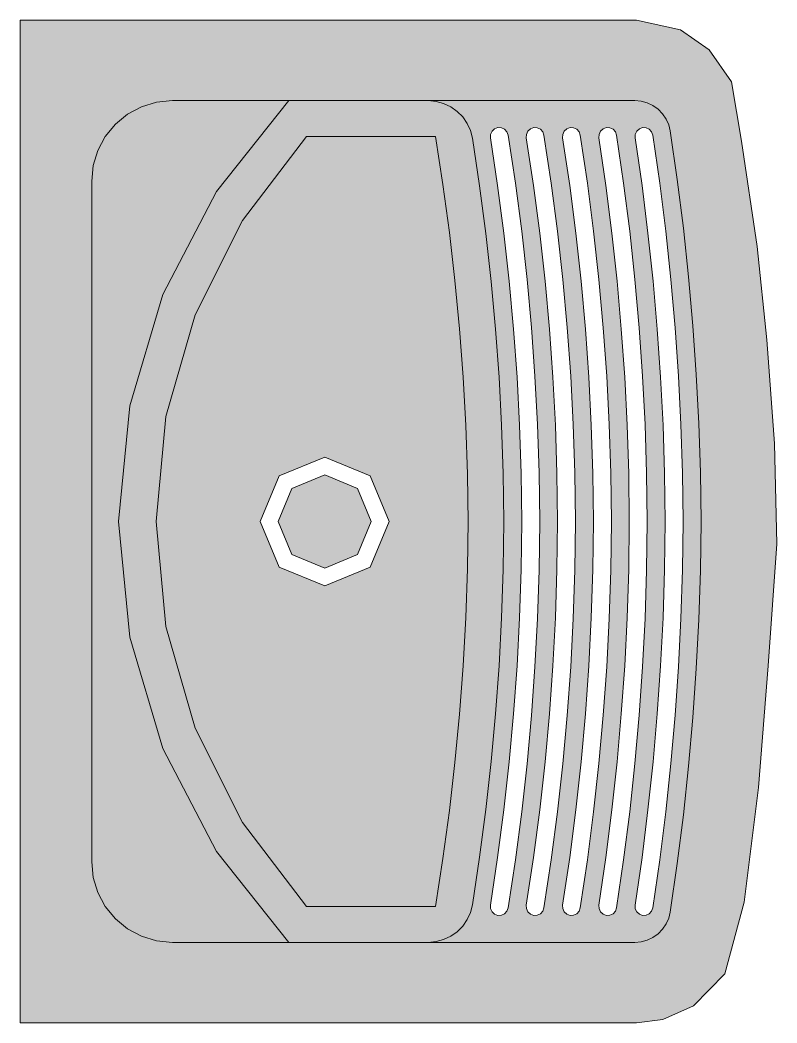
# Model space of a CAD drawing. Header units: millimetres. Extents: x 1345.015 to 1345.438, y 1288.19 to 1288.75.
import ezdxf

# ---------------------------------------------------------------- set-up
doc = ezdxf.new("R2010")
doc.units = ezdxf.units.MM
doc.layers.add('AR-Mobiliário', color=1, linetype='Continuous', lineweight=0)
doc.layers.add('Layout', color=8, linetype='Continuous')

# ---------------------------------------------------------------- blocks, each defined once
blk = doc.blocks.new('A$C4D2128F2')
at = {"layer": 'AR-Mobiliário', "linetype": 'Continuous', "lineweight": 5}
for points in [[(0, 0.42237, 0), (0, 0.07842, 0), (0.00188, 0.06375, 0), (0.0095, 0.0466, 0), (0.0275, 0.02907, 0), (0.0675, 0.01825, 0), (0.1315, 0.01026, 0), (0.1995, 0.00482, 0), (0.2675, 0, 0), (0.3235, 0.00143, 0), (0.3815, 0.00556, 0), (0.4335, 0.0111, 0), (0.49236, 0.01974, 0), (0.5255, 0.02536, 0), (0.54337, 0.03775, 0), (0.5545, 0.05375, 0), (0.56, 0.07842, 0), (0.56, 0.42237, 0), (0, 0.42237, 0)], [(0.09, 0.38237, 0), (0.08122, 0.38151, 0), (0.07278, 0.37895, 0), (0.065, 0.37479, 0), (0.05818, 0.36919, 0), (0.05258, 0.36237, 0), (0.04843, 0.35459, 0), (0.04586, 0.34615, 0), (0.045, 0.33737, 0)], [(0.515, 0.33737, 0), (0.51414, 0.34615, 0), (0.51157, 0.35459, 0), (0.50742, 0.36237, 0), (0.50182, 0.36919, 0), (0.495, 0.37479, 0), (0.48722, 0.37895, 0), (0.47878, 0.38151, 0), (0.47, 0.38237, 0)], [(0.515, 0.27237, 0), (0.46426, 0.31276, 0), (0.40674, 0.34272, 0), (0.34456, 0.36115, 0), (0.28, 0.36737, 0), (0.21544, 0.36115, 0), (0.15326, 0.34272, 0), (0.09574, 0.31276, 0), (0.045, 0.27237, 0)], [(0.495, 0.26245, 0), (0.44811, 0.29822, 0), (0.39541, 0.32469, 0), (0.33872, 0.34094, 0), (0.28, 0.34643, 0), (0.22128, 0.34094, 0), (0.16459, 0.32469, 0), (0.11189, 0.29822, 0), (0.065, 0.26245, 0)], [(0.244, 0.25237, 0), (0.25454, 0.22692, 0), (0.28, 0.21637, 0), (0.30546, 0.22692, 0), (0.316, 0.25237, 0), (0.30546, 0.27783, 0), (0.28, 0.28837, 0), (0.25454, 0.27783, 0), (0.244, 0.25237, 0)], [(0.254, 0.25237, 0), (0.26162, 0.23399, 0), (0.28, 0.22637, 0), (0.29838, 0.23399, 0), (0.306, 0.25237, 0), (0.29838, 0.27076, 0), (0.28, 0.27837, 0), (0.26162, 0.27076, 0), (0.254, 0.25237, 0)], [(0.045, 0.19463, 0), (0.04539, 0.19025, 0), (0.04654, 0.186, 0), (0.04842, 0.18202, 0), (0.05097, 0.17843, 0), (0.0541, 0.17534, 0), (0.05773, 0.17285, 0), (0.06175, 0.17104, 0), (0.06601, 0.16995, 0)], [(0.065, 0.19059, 0), (0.09175, 0.18641, 0), (0.11857, 0.18277, 0), (0.14546, 0.17967, 0), (0.17241, 0.17712, 0), (0.19941, 0.17511, 0), (0.22644, 0.17365, 0), (0.25349, 0.17274, 0), (0.28056, 0.17237, 0)], [(0.27944, 0.17237, 0), (0.30651, 0.17274, 0), (0.33356, 0.17365, 0), (0.36059, 0.17511, 0), (0.38759, 0.17712, 0), (0.41454, 0.17967, 0), (0.44143, 0.18277, 0), (0.46825, 0.18641, 0), (0.495, 0.19059, 0)], [(0.49399, 0.16995, 0), (0.49825, 0.17104, 0), (0.50227, 0.17285, 0), (0.5059, 0.17534, 0), (0.50903, 0.17843, 0), (0.51158, 0.18202, 0), (0.51346, 0.186, 0), (0.51461, 0.19025, 0), (0.515, 0.19463, 0)], [(0.06601, 0.16995, 0), (0.09258, 0.16593, 0), (0.11921, 0.16242, 0), (0.14591, 0.15944, 0), (0.17266, 0.15698, 0), (0.19946, 0.15504, 0), (0.22629, 0.15363, 0), (0.25314, 0.15274, 0), (0.28, 0.15237, 0)], [(0.28, 0.15237, 0), (0.30686, 0.15274, 0), (0.33371, 0.15363, 0), (0.36054, 0.15504, 0), (0.38734, 0.15698, 0), (0.41409, 0.15944, 0), (0.44079, 0.16242, 0), (0.46742, 0.16593, 0), (0.49399, 0.16995, 0)], [(0.06579, 0.15986, 0), (0.06384, 0.15979, 0), (0.06207, 0.15897, 0), (0.06074, 0.15754, 0), (0.06006, 0.15572, 0), (0.06014, 0.15377, 0), (0.06095, 0.15199, 0), (0.06238, 0.15067, 0), (0.06421, 0.14999, 0)], [(0.06579, 0.15986, 0), (0.09238, 0.15586, 0), (0.11905, 0.15237, 0), (0.14578, 0.1494, 0), (0.17256, 0.14696, 0), (0.19938, 0.14503, 0), (0.22623, 0.14362, 0), (0.25311, 0.14274, 0), (0.28, 0.14237, 0)], [(0.28, 0.14237, 0), (0.30689, 0.14274, 0), (0.33377, 0.14362, 0), (0.36062, 0.14503, 0), (0.38744, 0.14696, 0), (0.41422, 0.1494, 0), (0.44095, 0.15237, 0), (0.46762, 0.15586, 0), (0.49421, 0.15986, 0)], [(0.49579, 0.14999, 0), (0.49762, 0.15067, 0), (0.49905, 0.15199, 0), (0.49986, 0.15377, 0), (0.49994, 0.15572, 0), (0.49926, 0.15755, 0), (0.49793, 0.15898, 0), (0.49616, 0.15979, 0), (0.49421, 0.15986, 0)], [(0.06421, 0.14999, 0), (0.091, 0.14595, 0), (0.11786, 0.14244, 0), (0.14478, 0.13945, 0), (0.17176, 0.13699, 0), (0.19878, 0.13505, 0), (0.22584, 0.13363, 0), (0.25291, 0.13274, 0), (0.28, 0.13237, 0)], [(0.28, 0.13237, 0), (0.30709, 0.13274, 0), (0.33416, 0.13363, 0), (0.36122, 0.13505, 0), (0.38824, 0.13699, 0), (0.41522, 0.13945, 0), (0.44214, 0.14244, 0), (0.469, 0.14595, 0), (0.49579, 0.14999, 0)], [(0.06579, 0.13986, 0), (0.06384, 0.13979, 0), (0.06207, 0.13897, 0), (0.06074, 0.13754, 0), (0.06006, 0.13572, 0), (0.06014, 0.13377, 0), (0.06095, 0.13199, 0), (0.06238, 0.13067, 0), (0.06421, 0.12999, 0)], [(0.06579, 0.13986, 0), (0.09238, 0.13586, 0), (0.11905, 0.13237, 0), (0.14578, 0.1294, 0), (0.17256, 0.12696, 0), (0.19938, 0.12503, 0), (0.22623, 0.12362, 0), (0.25311, 0.12274, 0), (0.28, 0.12237, 0)], [(0.28, 0.12237, 0), (0.30689, 0.12274, 0), (0.33377, 0.12362, 0), (0.36062, 0.12503, 0), (0.38744, 0.12696, 0), (0.41422, 0.1294, 0), (0.44095, 0.13237, 0), (0.46762, 0.13586, 0), (0.49421, 0.13986, 0)], [(0.49579, 0.12999, 0), (0.49762, 0.13067, 0), (0.49905, 0.13199, 0), (0.49986, 0.13377, 0), (0.49994, 0.13572, 0), (0.49926, 0.13755, 0), (0.49793, 0.13898, 0), (0.49616, 0.13979, 0), (0.49421, 0.13986, 0)], [(0.06421, 0.12999, 0), (0.091, 0.12595, 0), (0.11786, 0.12244, 0), (0.14478, 0.11945, 0), (0.17176, 0.11699, 0), (0.19878, 0.11505, 0), (0.22584, 0.11363, 0), (0.25291, 0.11274, 0), (0.28, 0.11237, 0)], [(0.28, 0.11237, 0), (0.30709, 0.11274, 0), (0.33416, 0.11363, 0), (0.36122, 0.11505, 0), (0.38824, 0.11699, 0), (0.41522, 0.11945, 0), (0.44214, 0.12244, 0), (0.469, 0.12595, 0), (0.49579, 0.12999, 0)], [(0.06578, 0.11961, 0), (0.06383, 0.11953, 0), (0.06206, 0.11872, 0), (0.06074, 0.11728, 0), (0.06006, 0.11545, 0), (0.06014, 0.1135, 0), (0.06096, 0.11173, 0), (0.06239, 0.11041, 0), (0.06422, 0.10973, 0)], [(0.06578, 0.11961, 0), (0.09238, 0.11566, 0), (0.11905, 0.11223, 0), (0.14578, 0.1093, 0), (0.17256, 0.10689, 0), (0.19938, 0.10499, 0), (0.22624, 0.1036, 0), (0.25311, 0.10273, 0), (0.28, 0.10237, 0)], [(0.28, 0.10237, 0), (0.30689, 0.10273, 0), (0.33376, 0.1036, 0), (0.36062, 0.10499, 0), (0.38744, 0.10689, 0), (0.41422, 0.1093, 0), (0.44095, 0.11223, 0), (0.46762, 0.11566, 0), (0.49422, 0.11961, 0)], [(0.49578, 0.10973, 0), (0.49761, 0.11041, 0), (0.49904, 0.11173, 0), (0.49986, 0.1135, 0), (0.49994, 0.11545, 0), (0.49926, 0.11728, 0), (0.49794, 0.11872, 0), (0.49617, 0.11953, 0), (0.49422, 0.11961, 0)], [(0.06422, 0.10973, 0), (0.09101, 0.10576, 0), (0.11788, 0.1023, 0), (0.1448, 0.09935, 0), (0.17178, 0.09692, 0), (0.1988, 0.09501, 0), (0.22585, 0.09361, 0), (0.25292, 0.09273, 0), (0.28, 0.09237, 0)], [(0.28, 0.09237, 0), (0.30708, 0.09273, 0), (0.33415, 0.09361, 0), (0.3612, 0.09501, 0), (0.38822, 0.09692, 0), (0.4152, 0.09935, 0), (0.44212, 0.1023, 0), (0.46899, 0.10576, 0), (0.49578, 0.10973, 0)], [(0.06577, 0.09937, 0), (0.06382, 0.09929, 0), (0.06205, 0.09846, 0), (0.06073, 0.09703, 0), (0.06006, 0.0952, 0), (0.06014, 0.09325, 0), (0.06096, 0.09148, 0), (0.0624, 0.09016, 0), (0.06423, 0.08949, 0)], [(0.06577, 0.09937, 0), (0.09238, 0.09548, 0), (0.11905, 0.09209, 0), (0.14578, 0.0892, 0), (0.17256, 0.08683, 0), (0.19939, 0.08495, 0), (0.22624, 0.08359, 0), (0.25311, 0.08273, 0), (0.28, 0.08237, 0)], [(0.28, 0.08237, 0), (0.30689, 0.08273, 0), (0.33376, 0.08359, 0), (0.36061, 0.08495, 0), (0.38744, 0.08683, 0), (0.41422, 0.0892, 0), (0.44095, 0.09209, 0), (0.46762, 0.09548, 0), (0.49423, 0.09937, 0)], [(0.49577, 0.08949, 0), (0.4976, 0.09016, 0), (0.49904, 0.09148, 0), (0.49986, 0.09325, 0), (0.49994, 0.0952, 0), (0.49927, 0.09703, 0), (0.49795, 0.09846, 0), (0.49618, 0.09929, 0), (0.49423, 0.09937, 0)], [(0.06423, 0.08949, 0), (0.09103, 0.08557, 0), (0.11789, 0.08216, 0), (0.14482, 0.07925, 0), (0.17179, 0.07686, 0), (0.19881, 0.07497, 0), (0.22585, 0.07359, 0), (0.25292, 0.07273, 0), (0.28, 0.07237, 0)], [(0.28, 0.07237, 0), (0.30708, 0.07273, 0), (0.33415, 0.07359, 0), (0.36119, 0.07497, 0), (0.38821, 0.07685, 0), (0.41518, 0.07925, 0), (0.44211, 0.08216, 0), (0.46897, 0.08557, 0), (0.49577, 0.08949, 0)], [(0.045, 0.07931, 0), (0.04531, 0.07578, 0), (0.04624, 0.07237, 0), (0.04776, 0.06917, 0), (0.04981, 0.06629, 0), (0.05235, 0.06382, 0), (0.05527, 0.06183, 0), (0.05851, 0.06039, 0), (0.06194, 0.05954, 0)], [(0.06576, 0.07913, 0), (0.06381, 0.07904, 0), (0.06204, 0.07822, 0), (0.06072, 0.07678, 0), (0.06006, 0.07495, 0), (0.06014, 0.073, 0), (0.06097, 0.07123, 0), (0.06241, 0.06991, 0), (0.06424, 0.06925, 0)], [(0.06576, 0.07913, 0), (0.09237, 0.07529, 0), (0.11905, 0.07195, 0), (0.14578, 0.06911, 0), (0.17257, 0.06676, 0), (0.19939, 0.06492, 0), (0.22624, 0.06357, 0), (0.25312, 0.06272, 0), (0.28, 0.06237, 0)], [(0.28, 0.06237, 0), (0.30688, 0.06272, 0), (0.33376, 0.06357, 0), (0.36061, 0.06492, 0), (0.38743, 0.06676, 0), (0.41422, 0.06911, 0), (0.44095, 0.07195, 0), (0.46763, 0.07529, 0), (0.49424, 0.07913, 0)], [(0.49576, 0.06925, 0), (0.49759, 0.06991, 0), (0.49903, 0.07123, 0), (0.49986, 0.073, 0), (0.49994, 0.07495, 0), (0.49928, 0.07678, 0), (0.49796, 0.07822, 0), (0.49619, 0.07905, 0), (0.49424, 0.07913, 0)], [(0.49806, 0.05954, 0), (0.50149, 0.06039, 0), (0.50473, 0.06183, 0), (0.50765, 0.06382, 0), (0.51019, 0.06629, 0), (0.51224, 0.06917, 0), (0.51376, 0.07237, 0), (0.51469, 0.07578, 0), (0.515, 0.07931, 0)], [(0.06424, 0.06925, 0), (0.09104, 0.06538, 0), (0.11791, 0.06202, 0), (0.14483, 0.05915, 0), (0.17181, 0.05679, 0), (0.19882, 0.05493, 0), (0.22586, 0.05358, 0), (0.25293, 0.05272, 0), (0.28, 0.05237, 0)], [(0.28, 0.05237, 0), (0.30707, 0.05272, 0), (0.33414, 0.05358, 0), (0.36118, 0.05493, 0), (0.38819, 0.05679, 0), (0.41517, 0.05915, 0), (0.44209, 0.06202, 0), (0.46896, 0.06538, 0), (0.49576, 0.06925, 0)], [(0.06194, 0.05954, 0), (0.08902, 0.05561, 0), (0.11618, 0.05219, 0), (0.14339, 0.04927, 0), (0.17065, 0.04687, 0), (0.19795, 0.04498, 0), (0.22528, 0.0436, 0), (0.25264, 0.04273, 0), (0.28, 0.04237, 0)], [(0.28, 0.04237, 0), (0.30736, 0.04273, 0), (0.33472, 0.04359, 0), (0.36205, 0.04498, 0), (0.38935, 0.04687, 0), (0.41661, 0.04927, 0), (0.44382, 0.05219, 0), (0.47098, 0.05561, 0), (0.49806, 0.05954, 0)]]:
    blk.add_polyline3d(points, dxfattribs=at)
at = {"layer": 'AR-Mobiliário', "linetype": 'Continuous', "lineweight": 5, "invisible_edges": 8}
for points in [[(0, 0.07842), (0, 0.42237), (0, 0.42237)], [(0.56, 0.42237), (0, 0.42237), (0, 0.42237)], [(0.56, 0.07842), (0.56, 0.42237), (0.56, 0.42237)], [(0.47, 0.38237), (0.09, 0.38237), (0.09, 0.38237)], [(0.045, 0.07931), (0.045, 0.33737), (0.045, 0.33737)], [(0.515, 0.07931), (0.515, 0.33737), (0.515, 0.33737)], [(0.065, 0.19059), (0.065, 0.26255), (0.065, 0.26255)], [(0.495, 0.19059), (0.495, 0.26255), (0.495, 0.26255)]]:
    blk.add_3dface(points, dxfattribs=at)
blk = doc.blocks.new('A$C7B482536')
at = {"layer": 'Layout'}
h = blk.add_hatch(color=7, dxfattribs=at)
h.set_gradient(color1=(238, 241, 241), one_color=1, tint=1, name='SPHERICAL')
h.paths.add_polyline_path([(0, 0.56), (0.34395, 0.56), (0.36862, 0.5545), (0.38462, 0.54337), (0.39701, 0.5255), (0.40263, 0.49236), (0.41127, 0.4335), (0.41681, 0.3815), (0.42094, 0.3235), (0.42237, 0.2675), (0.41755, 0.1995), (0.41211, 0.1315), (0.40412, 0.0675), (0.39331, 0.0275), (0.37577, 0.0095), (0.35862, 0.00188), (0.34395, 0), (0, 0)])
h.paths.add_polyline_path([(0.05318, 0.50182), (0.04758, 0.495), (0.04343, 0.48722), (0.04086, 0.47878), (0.04, 0.47), (0.04, 0.09), (0.04086, 0.08122), (0.04343, 0.07278), (0.04758, 0.065), (0.05318, 0.05818), (0.06, 0.05258), (0.06778, 0.04843), (0.07622, 0.04586), (0.085, 0.045), (0.34307, 0.045), (0.34659, 0.04531), (0.35, 0.04624), (0.3532, 0.04776), (0.35608, 0.04981), (0.35855, 0.05235), (0.36054, 0.05527), (0.36198, 0.05851), (0.36283, 0.06194), (0.36676, 0.08902), (0.37019, 0.11618), (0.3731, 0.14339), (0.3755, 0.17065), (0.3774, 0.19795), (0.37878, 0.22528), (0.37964, 0.25264), (0.38, 0.28002), (0.37964, 0.30736), (0.37878, 0.33472), (0.3774, 0.36205), (0.3755, 0.38935), (0.3731, 0.41661), (0.37019, 0.44382), (0.36676, 0.47098), (0.36283, 0.49806), (0.36198, 0.50149), (0.36054, 0.50473), (0.35855, 0.50765), (0.35608, 0.51019), (0.3532, 0.51224), (0.35, 0.51376), (0.34659, 0.51469), (0.34306, 0.515), (0.085, 0.515), (0.07622, 0.51414), (0.06778, 0.51157), (0.06, 0.50742)], flags=16)
h.paths.add_polyline_path([(0.12416, 0.44811), (0.09769, 0.39541), (0.08143, 0.33872), (0.07595, 0.28), (0.08143, 0.22128), (0.09769, 0.16459), (0.12416, 0.11189), (0.15992, 0.065), (0.23179, 0.065), (0.23596, 0.09175), (0.2396, 0.11857), (0.2427, 0.14546), (0.24525, 0.17241), (0.24726, 0.19941), (0.24872, 0.22644), (0.24963, 0.25349), (0.24999, 0.27998), (0.24963, 0.30651), (0.24872, 0.33356), (0.24726, 0.36059), (0.24525, 0.38759), (0.2427, 0.41454), (0.2396, 0.44143), (0.23596, 0.46825), (0.23178, 0.495), (0.15992, 0.495)], flags=0)
h.paths.add_polyline_path([(0.26258, 0.49616), (0.26251, 0.49421), (0.26651, 0.46762), (0.27, 0.44095), (0.27297, 0.41422), (0.27542, 0.38744), (0.27734, 0.36062), (0.27875, 0.33377), (0.27964, 0.30689), (0.28, 0.27998), (0.27964, 0.25311), (0.27875, 0.22623), (0.27734, 0.19938), (0.27542, 0.17256), (0.27297, 0.14578), (0.27, 0.11905), (0.26651, 0.09238), (0.26251, 0.06579), (0.26258, 0.06384), (0.2634, 0.06207), (0.26483, 0.06074), (0.26666, 0.06006), (0.2686, 0.06014), (0.27038, 0.06095), (0.27171, 0.06238), (0.27238, 0.06421), (0.27642, 0.091), (0.27993, 0.11786), (0.28292, 0.14478), (0.28538, 0.17176), (0.28733, 0.19878), (0.28874, 0.22584), (0.28963, 0.25291), (0.29, 0.28), (0.28963, 0.30709), (0.28874, 0.33416), (0.28733, 0.36122), (0.28538, 0.38824), (0.28292, 0.41522), (0.27993, 0.44214), (0.27642, 0.469), (0.27238, 0.49579), (0.27171, 0.49762), (0.27038, 0.49905), (0.26861, 0.49986), (0.26666, 0.49994), (0.26483, 0.49926), (0.2634, 0.49793)], flags=0)
h.paths.add_polyline_path([(0.14454, 0.30546), (0.134, 0.28), (0.14454, 0.25454), (0.17, 0.244), (0.19546, 0.25454), (0.206, 0.28), (0.19546, 0.30546), (0.17, 0.316)], flags=0)
h.paths.add_polyline_path([(0.28258, 0.49616), (0.28251, 0.49421), (0.28651, 0.46762), (0.29, 0.44095), (0.29297, 0.41422), (0.29542, 0.38744), (0.29734, 0.36062), (0.29875, 0.33377), (0.29964, 0.30689), (0.3, 0.27998), (0.29964, 0.25311), (0.29875, 0.22623), (0.29734, 0.19938), (0.29542, 0.17256), (0.29297, 0.14578), (0.29, 0.11905), (0.28651, 0.09238), (0.28251, 0.06579), (0.28258, 0.06384), (0.2834, 0.06207), (0.28483, 0.06074), (0.28666, 0.06006), (0.2886, 0.06014), (0.29038, 0.06095), (0.29171, 0.06238), (0.29238, 0.06421), (0.29642, 0.091), (0.29993, 0.11786), (0.30292, 0.14478), (0.30538, 0.17176), (0.30733, 0.19878), (0.30874, 0.22584), (0.30963, 0.25291), (0.31, 0.28), (0.30963, 0.30709), (0.30874, 0.33416), (0.30733, 0.36122), (0.30538, 0.38824), (0.30292, 0.41522), (0.29993, 0.44214), (0.29642, 0.469), (0.29238, 0.49579), (0.29171, 0.49762), (0.29038, 0.49905), (0.28861, 0.49986), (0.28666, 0.49994), (0.28483, 0.49926), (0.2834, 0.49793)], flags=0)
h.paths.add_polyline_path([(0.15162, 0.29838), (0.144, 0.28), (0.15162, 0.26162), (0.17, 0.254), (0.18838, 0.26162), (0.196, 0.28), (0.18838, 0.29838), (0.17, 0.306)], flags=0)
h.paths.add_polyline_path([(0.30284, 0.49617), (0.30276, 0.49422), (0.30671, 0.46762), (0.31014, 0.44095), (0.31307, 0.41422), (0.31548, 0.38744), (0.31738, 0.36062), (0.31877, 0.33376), (0.31964, 0.30689), (0.32, 0.28), (0.31964, 0.25311), (0.31877, 0.22624), (0.31738, 0.19938), (0.31548, 0.17256), (0.31307, 0.14578), (0.31014, 0.11905), (0.30671, 0.09238), (0.30276, 0.06578), (0.30284, 0.06383), (0.30366, 0.06206), (0.30509, 0.06074), (0.30692, 0.06006), (0.30887, 0.06014), (0.31064, 0.06096), (0.31196, 0.06239), (0.31264, 0.06422), (0.31661, 0.09101), (0.32007, 0.11788), (0.32302, 0.1448), (0.32545, 0.17178), (0.32736, 0.1988), (0.32876, 0.22584), (0.32964, 0.25292), (0.33, 0.28), (0.32964, 0.30708), (0.32876, 0.33415), (0.32736, 0.3612), (0.32545, 0.38822), (0.32302, 0.4152), (0.32007, 0.44212), (0.31661, 0.46899), (0.31264, 0.49578), (0.31196, 0.49761), (0.31064, 0.49904), (0.30887, 0.49986), (0.30692, 0.49994), (0.30509, 0.49926), (0.30366, 0.49794)], flags=0)
h.paths.add_polyline_path([(0.32309, 0.49618), (0.323, 0.49423), (0.3269, 0.46762), (0.33028, 0.44095), (0.33317, 0.41422), (0.33555, 0.38744), (0.33742, 0.36061), (0.33879, 0.33376), (0.33965, 0.30689), (0.34, 0.28), (0.33965, 0.25311), (0.33879, 0.22624), (0.33742, 0.19939), (0.33555, 0.17256), (0.33317, 0.14578), (0.33028, 0.11905), (0.3269, 0.09238), (0.323, 0.06577), (0.32309, 0.06382), (0.32391, 0.06205), (0.32534, 0.06073), (0.32717, 0.06006), (0.32912, 0.06014), (0.33089, 0.06096), (0.33222, 0.0624), (0.33289, 0.06423), (0.3368, 0.09103), (0.34022, 0.11789), (0.34312, 0.14482), (0.34552, 0.17179), (0.3474, 0.19881), (0.34878, 0.22585), (0.34964, 0.25292), (0.35, 0.28002), (0.34964, 0.30708), (0.34878, 0.33415), (0.3474, 0.36119), (0.34552, 0.38821), (0.34312, 0.41518), (0.34022, 0.44211), (0.3368, 0.46897), (0.33289, 0.49577), (0.33221, 0.4976), (0.33089, 0.49904), (0.32912, 0.49986), (0.32717, 0.49994), (0.32534, 0.49927), (0.32391, 0.49795)], flags=0)
h.paths.add_polyline_path([(0.34333, 0.49619), (0.34324, 0.49424), (0.34708, 0.46763), (0.35042, 0.44095), (0.35326, 0.41422), (0.35561, 0.38743), (0.35746, 0.36061), (0.3588, 0.33376), (0.35965, 0.30688), (0.36, 0.27999), (0.35965, 0.25312), (0.3588, 0.22624), (0.35746, 0.19939), (0.35561, 0.17257), (0.35326, 0.14578), (0.35042, 0.11905), (0.34708, 0.09237), (0.34324, 0.06576), (0.34333, 0.06381), (0.34415, 0.06204), (0.34559, 0.06072), (0.34742, 0.06006), (0.34937, 0.06014), (0.35114, 0.06097), (0.35246, 0.06241), (0.35312, 0.06424), (0.35699, 0.09104), (0.36035, 0.11791), (0.36322, 0.14483), (0.36558, 0.17181), (0.36744, 0.19882), (0.3688, 0.22586), (0.36965, 0.25293), (0.37, 0.27999), (0.36965, 0.30707), (0.3688, 0.33414), (0.36744, 0.36118), (0.36558, 0.38819), (0.36322, 0.41517), (0.36035, 0.44209), (0.35699, 0.46896), (0.35312, 0.49576), (0.35246, 0.49759), (0.35114, 0.49903), (0.34937, 0.49986), (0.34742, 0.49994), (0.34559, 0.49928), (0.34415, 0.49796)], flags=0)
h.paths.add_polyline_path([(0.04758, 0.495), (0.05318, 0.50182), (0.06, 0.50742), (0.06778, 0.51157), (0.07622, 0.51414), (0.085, 0.515), (0.15, 0.515), (0.10961, 0.46426), (0.07965, 0.40674), (0.06122, 0.34456), (0.055, 0.28), (0.06122, 0.21544), (0.07965, 0.15326), (0.10961, 0.09574), (0.15, 0.045), (0.085, 0.045), (0.07622, 0.04586), (0.06778, 0.04843), (0.06, 0.05258), (0.05318, 0.05818), (0.04758, 0.065), (0.04343, 0.07278), (0.04086, 0.08122), (0.04, 0.09), (0.04, 0.47), (0.04086, 0.47878), (0.04343, 0.48722)], flags=16)
h.paths.add_polyline_path([(0.15992, 0.495), (0.23178, 0.495), (0.23596, 0.46825), (0.2396, 0.44143), (0.2427, 0.41454), (0.24525, 0.38759), (0.24726, 0.36059), (0.24872, 0.33356), (0.24963, 0.30651), (0.24999, 0.27998), (0.24963, 0.25349), (0.24872, 0.22644), (0.24726, 0.19941), (0.24525, 0.17241), (0.2427, 0.14546), (0.2396, 0.11857), (0.23596, 0.09175), (0.23179, 0.065), (0.15992, 0.065), (0.12416, 0.11189), (0.09769, 0.16459), (0.08143, 0.22128), (0.07595, 0.28), (0.08143, 0.33872), (0.09769, 0.39541), (0.12416, 0.44811)], flags=0)
h.paths.add_polyline_path([(0.15, 0.515), (0.22774, 0.515), (0.23212, 0.51461), (0.23637, 0.51346), (0.24035, 0.51158), (0.24395, 0.50903), (0.24703, 0.5059), (0.24952, 0.50227), (0.25134, 0.49825), (0.25242, 0.49399), (0.25644, 0.46742), (0.25995, 0.44079), (0.26293, 0.41409), (0.26539, 0.38734), (0.26733, 0.36054), (0.26874, 0.33371), (0.26963, 0.30686), (0.27, 0.27998), (0.26963, 0.25314), (0.26874, 0.22629), (0.26733, 0.19946), (0.26539, 0.17266), (0.26293, 0.14591), (0.25995, 0.11921), (0.25644, 0.09258), (0.25242, 0.06602), (0.25134, 0.06175), (0.24952, 0.05773), (0.24703, 0.0541), (0.24394, 0.05096), (0.24035, 0.04842), (0.23637, 0.04654), (0.23212, 0.04539), (0.22774, 0.045), (0.15, 0.045), (0.10961, 0.09574), (0.07965, 0.15326), (0.06122, 0.21544), (0.055, 0.28), (0.06122, 0.34456), (0.07965, 0.40674), (0.10961, 0.46426)], flags=16)
h.paths.add_polyline_path([(0.24703, 0.5059), (0.24395, 0.50903), (0.24035, 0.51158), (0.23637, 0.51346), (0.23212, 0.51461), (0.22774, 0.515), (0.34306, 0.515), (0.34659, 0.51469), (0.35, 0.51376), (0.3532, 0.51224), (0.35608, 0.51019), (0.35855, 0.50765), (0.36054, 0.50473), (0.36198, 0.50149), (0.36283, 0.49806), (0.36676, 0.47098), (0.37019, 0.44382), (0.3731, 0.41661), (0.3755, 0.38935), (0.3774, 0.36205), (0.37878, 0.33472), (0.37964, 0.30736), (0.38, 0.28002), (0.37964, 0.25264), (0.37878, 0.22528), (0.3774, 0.19795), (0.3755, 0.17065), (0.3731, 0.14339), (0.37019, 0.11618), (0.36676, 0.08902), (0.36283, 0.06194), (0.36198, 0.05851), (0.36054, 0.05527), (0.35855, 0.05235), (0.35608, 0.04981), (0.3532, 0.04776), (0.35, 0.04624), (0.34659, 0.04531), (0.34307, 0.045), (0.22774, 0.045), (0.23212, 0.04539), (0.23637, 0.04654), (0.24035, 0.04842), (0.24394, 0.05096), (0.24703, 0.0541), (0.24952, 0.05773), (0.25134, 0.06175), (0.25242, 0.06602), (0.25644, 0.09258), (0.25995, 0.11921), (0.26293, 0.14591), (0.26539, 0.17266), (0.26733, 0.19946), (0.26874, 0.22629), (0.26963, 0.25314), (0.27, 0.27998), (0.26963, 0.30686), (0.26874, 0.33371), (0.26733, 0.36054), (0.26539, 0.38734), (0.26293, 0.41409), (0.25995, 0.44079), (0.25644, 0.46742), (0.25242, 0.49399), (0.25134, 0.49825), (0.24952, 0.50227)], flags=0)
at = {"layer": 'AR-Mobiliário', "extrusion": (0, 0, -1), "xscale": -1, "zscale": -1, "rotation": 270}
blk.add_blockref('A$C4D2128F2', (-0.42237, 0), dxfattribs=at)

msp = doc.modelspace()

# ---------------------------------------------------------------- block references
msp.add_blockref('A$C7B482536', (1345.01526, 1288.18993))

doc.saveas('drawing.dxf')
